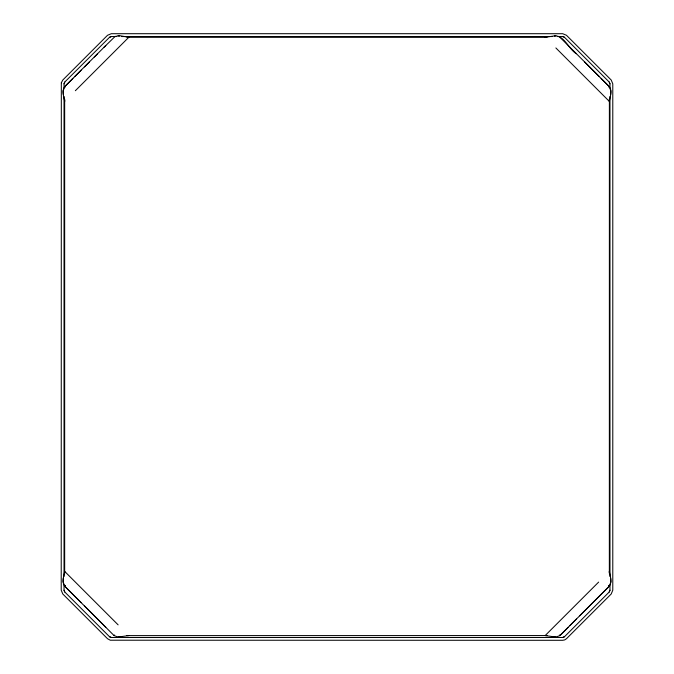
<?xml version="1.0" encoding="UTF-8"?>
<svg xmlns="http://www.w3.org/2000/svg" width="674" height="674" viewBox="0 0 674 674"><rect width="100%" height="100%" fill="white"/><g stroke="black" fill="none" stroke-linecap="round" stroke-linejoin="round"><path stroke-width="1.01" d="M81.116 70.163L64.662 86.643C61.503 90.948 63.912 96.685 64.662 101.412L64.67 572.512M579.707 615.8L609.338 586.169C612.489 581.847 610.088 576.135 609.338 571.4L609.279 573.161M609.347 572.512L609.389 99.516M64.721 99.626L64.662 101.412L64.611 99.516M118.127 624.865L64.662 571.4C63.904 576.127 61.503 581.864 64.662 586.169L105.81 627.317M555.873 47.947L609.338 101.412C610.071 96.685 612.498 90.948 609.338 86.643L584.644 61.949M64.03 89.094L64.03 83.829L64.771 82.043L109.533 37.281L111.32 36.539L116.585 36.539M609.97 583.878L609.97 590.197L609.229 591.991L564.467 636.745L562.68 637.486L111.32 637.486L109.533 636.745L64.771 591.991L64.03 590.197L64.03 583.878M64.03 83.829L64.771 82.043M610.661 578.258L610.855 582.151M609.97 590.197L609.229 591.991M63.145 582.151L63.314 578.258M610.855 90.636L610.661 94.529M63.314 94.529L63.145 90.636M81.116 602.623L64.662 586.169L65.218 585.596M84.427 605.901L114.049 635.557L114.605 634.984M64.662 586.169L65.378 585.428M94.293 57.012L105.81 45.47M576.405 619.077L559.951 635.557L555.924 637.073L545.173 635.557L126.923 635.616M72.902 78.403L64.662 86.643L65.218 87.19M84.427 66.886L97.595 53.709M75.353 90.72L128.827 37.255L546.968 37.314M608.782 87.19L609.338 86.643L601.098 78.403M547.077 635.616L545.173 635.557L598.647 582.092M568.19 627.317L559.951 635.557L559.395 634.984M104.158 47.121L115.102 36.455L119.896 35.714L128.827 37.255L127.032 37.314M74.528 76.752L89.356 61.949M608.782 585.596L609.338 586.169L569.816 625.666M109.533 37.281L111.32 36.539M564.467 636.745L562.68 637.486M554.365 36.059C563.801 34.576 569.083 49.741 576.405 53.709M545.173 37.255L555.924 35.714M114.049 635.557L118.051 637.073L128.827 635.557L127.032 635.481M552.065 636.879L555.924 637.073M121.935 636.879L118.051 637.073M545.173 635.557L546.968 635.481M121.842 36.539L552.158 36.539M557.415 36.539L563.144 36.565L564.467 37.281L609.229 82.043L609.97 83.829L609.97 89.094M562.68 36.539L564.467 37.281M111.32 637.486L109.533 636.745M118.051 35.714L119.627 36.059M559.951 37.255L599.472 76.752M608.588 585.428L609.338 586.169M609.229 82.043L609.97 83.829M64.771 591.991L64.03 590.197M609.279 99.626L609.338 101.412M64.662 571.4L64.721 573.161M609.97 96.466L609.97 576.506M64.03 96.466L64.03 576.506M61.326 82.784L61.216 590.197L62.792 593.996L107.545 638.733L110.275 640.216L562.68 640.3L564.719 639.912L566.455 638.733L611.208 593.996L612.784 590.197L612.784 83.829L611.208 80.029L566.455 35.267L562.68 33.7L111.32 33.7L107.545 35.267L62.792 80.029L61.326 82.784"/></g></svg>
